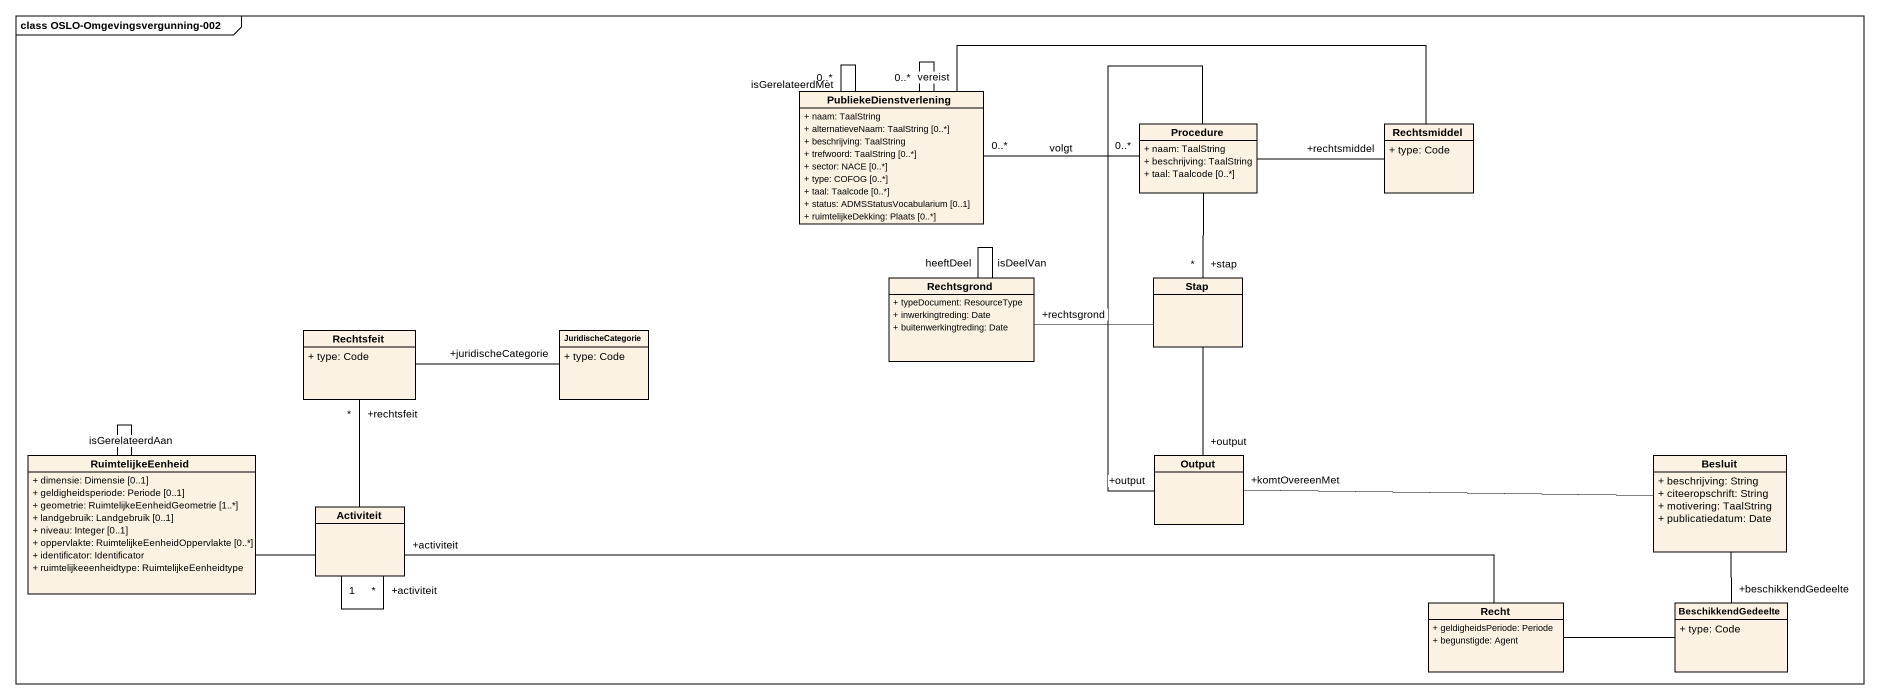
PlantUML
@startuml
mainframe class OSLO-Omgevingsvergunning-002
hide circle
hide empty members
skinparam classAttributeIconSize 0
class PubliekeDienstverlening {
  + naam: TaalString
  + alternatieveNaam: TaalString [0..*]
  + beschrijving: TaalString
  + trefwoord: TaalString [0..*]
  + sector: NACE [0..*]
  + type: COFOG [0..*]
  + taal: Taalcode [0..*]
  + status: ADMSStatusVocabularium [0..1]
  + ruimtelijkeDekking: Plaats [0..*]
}
class Procedure {
  + naam: TaalString
  + beschrijving: TaalString
  + taal: Taalcode [0..*]
}
class Rechtsmiddel {
  + type: Code
}
class Rechtsgrond {
  + typeDocument: ResourceType
  + inwerkingtreding: Date
  + buitenwerkingtreding: Date
}
class Stap
class Rechtsfeit {
  + type: Code
}
class JuridischeCategorie {
  + type: Code
}
class RuimtelijkeEenheid {
  + dimensie: Dimensie [0..1]
  + geldigheidsperiode: Periode [0..1]
  + geometrie: RuimtelijkeEenheidGeometrie [1..*]
  + landgebruik: Landgebruik [0..1]
  + niveau: Integer [0..1]
  + oppervlakte: RuimtelijkeEenheidOppervlakte [0..*]
  + identificator: Identificator
  + ruimtelijkeeenheidtype: RuimtelijkeEenheidtype
}
class Output
class Besluit {
  + beschrijving: String
  + citeeropschrift: String
  + motivering: TaalString
  + publicatiedatum: Date
}
class Activiteit
class Recht {
  + geldigheidsPeriode: Periode
  + begunstigde: Agent
}
class BeschikkendGedeelte {
  + type: Code
}
PubliekeDienstverlening -- "0..*" PubliekeDienstverlening : vereist
PubliekeDienstverlening -- "0..*" PubliekeDienstverlening : isGerelateerdMet
PubliekeDienstverlening "0..*" -right- "0..*" Procedure : volgt
Procedure -right- "+rechtsmiddel" Rechtsmiddel
Procedure -- "+stap\n*" Stap
Procedure -- "+output" Output
Rechtsmiddel -left- PubliekeDienstverlening
Rechtsgrond -- Rechtsgrond : isDeelVan
Rechtsgrond -- Rechtsgrond : heeftDeel
Stap -left- "+rechtsgrond" Rechtsgrond
Stap -- "+output" Output
Rechtsfeit -right- "+juridischeCategorie" JuridischeCategorie
RuimtelijkeEenheid -- RuimtelijkeEenheid : isGerelateerdAan
Besluit -left- "+komtOvereenMet" Output
Besluit -- "+beschikkendGedeelte" BeschikkendGedeelte
Activiteit -up- "+rechtsfeit\n*" Rechtsfeit
Activiteit -left- RuimtelijkeEenheid
Activiteit "1" -- "+activiteit\n*" Activiteit
Recht -left- "+activiteit" Activiteit
BeschikkendGedeelte -left- Recht
@enduml
